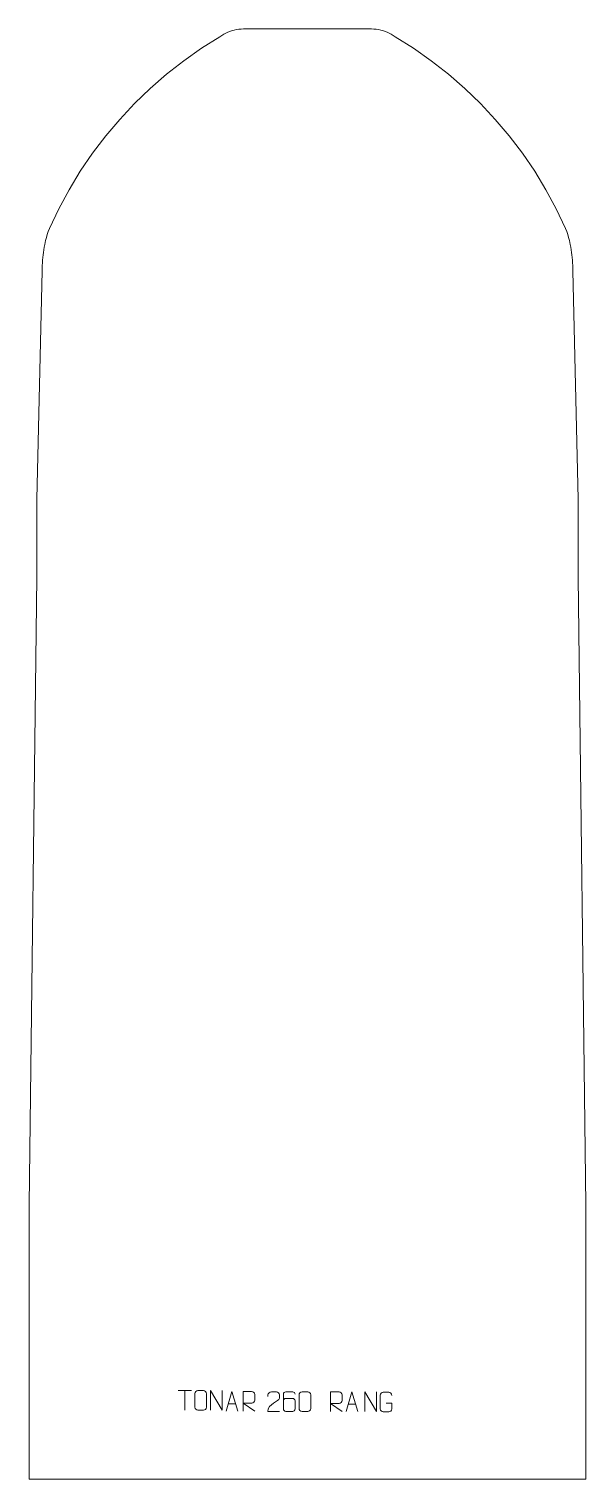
# Model space of a CAD drawing. Header units: millimetres. Extents: x -355 to 355, y -925 to 925.
import ezdxf

# ---------------------------------------------------------------- set-up
doc = ezdxf.new("R2010")
doc.units = ezdxf.units.MM
doc.header["$MEASUREMENT"] = 0
doc.layers.add('layer 1', color=7, linetype='Continuous')

msp = doc.modelspace()

# ---------------------------------------------------------------- linework, layer by layer
at = {"layer": 'layer 1', "color": 242, "lineweight": 9}
msp.add_open_spline([(-81.6906, 924.9994), (-81.6906, 924.9994), (81.6903, 924.9994), (81.6903, 924.9994), (81.6903, 924.9994), (81.6903, 924.9994), (84.6166, 924.9147), (84.6166, 924.9147), (84.6166, 924.9147), (84.6166, 924.9147), (87.5327, 924.6599), (87.5327, 924.6599), (87.5327, 924.6599), (87.5327, 924.6599), (90.4291, 924.238), (90.4291, 924.238), (90.4291, 924.238), (90.4291, 924.238), (93.2974, 923.6494), (93.2974, 923.6494), (93.2974, 923.6494), (93.2974, 923.6494), (96.1262, 922.895), (96.1262, 922.895), (96.1262, 922.895), (96.1262, 922.895), (98.9062, 921.9788), (98.9062, 921.9788), (98.9062, 921.9788), (98.9062, 921.9788), (101.6291, 920.902), (101.6291, 920.902), (101.6291, 920.902), (101.6291, 920.902), (104.2846, 919.6707), (104.2846, 919.6707), (104.2846, 919.6707), (104.2846, 919.6707), (106.8648, 918.2872), (106.8648, 918.2872), (106.8648, 918.2872), (106.8648, 918.2872), (109.3611, 916.7573), (109.3611, 916.7573), (109.3611, 916.7573), (109.3611, 916.7573), (111.763, 915.0853), (111.763, 915.0853), (111.763, 915.0853), (111.763, 915.0853), (135.205, 900.338), (135.205, 900.338), (135.205, 900.338), (135.205, 900.338), (157.8575, 884.4055), (157.8575, 884.4055), (157.8575, 884.4055), (157.8575, 884.4055), (179.6611, 867.3317), (179.6611, 867.3317), (179.6611, 867.3317), (179.6611, 867.3317), (200.5604, 849.1591), (200.5604, 849.1591), (200.5604, 849.1591), (200.5604, 849.1591), (220.4969, 829.9387), (220.4969, 829.9387), (220.4969, 829.9387), (220.4969, 829.9387), (239.4216, 809.7174), (239.4216, 809.7174), (239.4216, 809.7174), (239.4216, 809.7174), (257.2818, 788.5519), (257.2818, 788.5519), (257.2818, 788.5519), (257.2818, 788.5519), (274.0313, 766.4972), (274.0313, 766.4972), (274.0313, 766.4972), (274.0313, 766.4972), (289.6263, 743.6109), (289.6263, 743.6109), (289.6263, 743.6109), (289.6263, 743.6109), (304.0249, 719.9537), (304.0249, 719.9537), (304.0249, 719.9537), (304.0249, 719.9537), (317.1886, 695.5887), (317.1886, 695.5887), (317.1886, 695.5887), (317.1886, 695.5887), (329.0841, 670.5796), (329.0841, 670.5796), (329.0841, 670.5796), (329.0841, 670.5796), (330.4492, 666.7311), (330.4492, 666.7311), (330.4492, 666.7311), (330.4492, 666.7311), (331.7234, 662.8523), (331.7234, 662.8523), (331.7234, 662.8523), (331.7234, 662.8523), (332.9069, 658.9445), (332.9069, 658.9445), (332.9069, 658.9445), (332.9069, 658.9445), (333.9975, 655.01), (333.9975, 655.01), (333.9975, 655.01), (333.9975, 655.01), (334.9799, 649.9619), (334.9799, 649.9619), (334.9799, 649.9619), (334.9799, 649.9619), (335.5603, 646.6562), (335.5603, 646.6562), (335.5603, 646.6562), (335.5603, 646.6562), (336.088, 643.3426), (336.088, 643.3426), (336.088, 643.3426), (336.088, 643.3426), (336.5649, 640.0198), (336.5649, 640.0198), (336.5649, 640.0198), (336.5649, 640.0198), (336.989, 636.691), (336.989, 636.691), (336.989, 636.691), (336.989, 636.691), (337.3601, 633.3551), (337.3601, 633.3551), (337.3601, 633.3551), (337.3601, 633.3551), (337.6798, 630.0148), (337.6798, 630.0148), (337.6798, 630.0148), (337.6798, 630.0148), (337.9471, 626.6699), (337.9471, 626.6699), (337.9471, 626.6699), (337.9471, 626.6699), (338.161, 623.3201), (338.161, 623.3201), (338.161, 623.3201), (338.161, 623.3201), (338.4309, 616.6138), (338.4309, 616.6138), (338.4309, 616.6138), (338.4309, 616.6138), (344.9988, 324.9998), (344.9988, 324.9998), (344.9988, 324.9998), (344.9988, 324.9998), (344.9988, 225.0001), (344.9988, 225.0001), (344.9988, 225.0001), (344.9988, 225.0001), (354.9992, -574.9993), (354.9992, -574.9993), (354.9992, -574.9993), (354.9992, -574.9993), (354.9992, -924.9994), (354.9992, -924.9994), (354.9992, -924.9994), (354.9992, -924.9994), (-354.9992, -924.9994), (-354.9992, -924.9994), (-354.9992, -924.9994), (-354.9992, -924.9994), (-354.9992, -574.9993), (-354.9992, -574.9993), (-354.9992, -574.9993), (-354.9992, -574.9993), (-345.0004, 225.0001), (-345.0004, 225.0001), (-345.0004, 225.0001), (-345.0004, 225.0001), (-345.0004, 324.9998), (-345.0004, 324.9998), (-345.0004, 324.9998), (-345.0004, 324.9998), (-338.4313, 616.6138), (-338.4313, 616.6138), (-338.4313, 616.6138), (-338.4313, 616.6138), (-338.1614, 623.3201), (-338.1614, 623.3201), (-338.1614, 623.3201), (-338.1614, 623.3201), (-337.9475, 626.6699), (-337.9475, 626.6699), (-337.9475, 626.6699), (-337.9475, 626.6699), (-337.6802, 630.0148), (-337.6802, 630.0148), (-337.6802, 630.0148), (-337.6802, 630.0148), (-337.3615, 633.3551), (-337.3615, 633.3551), (-337.3615, 633.3551), (-337.3615, 633.3551), (-336.9894, 636.691), (-336.9894, 636.691), (-336.9894, 636.691), (-336.9894, 636.691), (-336.5652, 640.0198), (-336.5652, 640.0198), (-336.5652, 640.0198), (-336.5652, 640.0198), (-336.0896, 643.3426), (-336.0896, 643.3426), (-336.0896, 643.3426), (-336.0896, 643.3426), (-335.5607, 646.6562), (-335.5607, 646.6562), (-335.5607, 646.6562), (-335.5607, 646.6562), (-334.9803, 649.9619), (-334.9803, 649.9619), (-334.9803, 649.9619), (-334.9803, 649.9619), (-333.9978, 655.01), (-333.9978, 655.01), (-333.9978, 655.01), (-333.9978, 655.01), (-332.9072, 658.9445), (-332.9072, 658.9445), (-332.9072, 658.9445), (-332.9072, 658.9445), (-331.7247, 662.8523), (-331.7247, 662.8523), (-331.7247, 662.8523), (-331.7247, 662.8523), (-330.4492, 666.7311), (-330.4492, 666.7311), (-330.4492, 666.7311), (-330.4492, 666.7311), (-329.0844, 670.5796), (-329.0844, 670.5796), (-329.0844, 670.5796), (-329.0844, 670.5796), (-317.189, 695.5887), (-317.189, 695.5887), (-317.189, 695.5887), (-317.189, 695.5887), (-304.0253, 719.9537), (-304.0253, 719.9537), (-304.0253, 719.9537), (-304.0253, 719.9537), (-289.6266, 743.6109), (-289.6266, 743.6109), (-289.6266, 743.6109), (-289.6266, 743.6109), (-274.0316, 766.4972), (-274.0316, 766.4972), (-274.0316, 766.4972), (-274.0316, 766.4972), (-257.2818, 788.5519), (-257.2818, 788.5519), (-257.2818, 788.5519), (-257.2818, 788.5519), (-239.422, 809.7174), (-239.422, 809.7174), (-239.422, 809.7174), (-239.422, 809.7174), (-220.4982, 829.9387), (-220.4982, 829.9387), (-220.4982, 829.9387), (-220.4982, 829.9387), (-200.5607, 849.1591), (-200.5607, 849.1591), (-200.5607, 849.1591), (-200.5607, 849.1591), (-179.6615, 867.3317), (-179.6615, 867.3317), (-179.6615, 867.3317), (-179.6615, 867.3317), (-157.8579, 884.4055), (-157.8579, 884.4055), (-157.8579, 884.4055), (-157.8579, 884.4055), (-135.2053, 900.338), (-135.2053, 900.338), (-135.2053, 900.338), (-135.2053, 900.338), (-111.7643, 915.0853), (-111.7643, 915.0853), (-111.7643, 915.0853), (-111.7643, 915.0853), (-109.3611, 916.7573), (-109.3611, 916.7573), (-109.3611, 916.7573), (-109.3611, 916.7573), (-106.8648, 918.2872), (-106.8648, 918.2872), (-106.8648, 918.2872), (-106.8648, 918.2872), (-104.2849, 919.6707), (-104.2849, 919.6707), (-104.2849, 919.6707), (-104.2849, 919.6707), (-101.6295, 920.902), (-101.6295, 920.902), (-101.6295, 920.902), (-101.6295, 920.902), (-98.9065, 921.9788), (-98.9065, 921.9788), (-98.9065, 921.9788), (-98.9065, 921.9788), (-96.1265, 922.895), (-96.1265, 922.895), (-96.1265, 922.895), (-96.1265, 922.895), (-93.2977, 923.6494), (-93.2977, 923.6494), (-93.2977, 923.6494), (-93.2977, 923.6494), (-90.4304, 924.238), (-90.4304, 924.238), (-90.4304, 924.238), (-90.4304, 924.238), (-87.5331, 924.6599), (-87.5331, 924.6599), (-87.5331, 924.6599), (-87.5331, 924.6599), (-84.617, 924.9147), (-84.617, 924.9147), (-84.617, 924.9147), (-84.617, 924.9147), (-81.6906, 924.9994), (-81.6906, 924.9994)], degree=3, knots=[0, 0, 0, 0, 0.011764706, 0.011764706, 0.011764706, 0.011764706, 0.023529412, 0.023529412, 0.023529412, 0.023529412, 0.035294118, 0.035294118, 0.035294118, 0.035294118, 0.047058824, 0.047058824, 0.047058824, 0.047058824, 0.058823529, 0.058823529, 0.058823529, 0.058823529, 0.070588235, 0.070588235, 0.070588235, 0.070588235, 0.082352941, 0.082352941, 0.082352941, 0.082352941, 0.094117647, 0.094117647, 0.094117647, 0.094117647, 0.105882353, 0.105882353, 0.105882353, 0.105882353, 0.117647059, 0.117647059, 0.117647059, 0.117647059, 0.129411765, 0.129411765, 0.129411765, 0.129411765, 0.141176471, 0.141176471, 0.141176471, 0.141176471, 0.152941176, 0.152941176, 0.152941176, 0.152941176, 0.164705882, 0.164705882, 0.164705882, 0.164705882, 0.176470588, 0.176470588, 0.176470588, 0.176470588, 0.188235294, 0.188235294, 0.188235294, 0.188235294, 0.2, 0.2, 0.2, 0.2, 0.211764706, 0.211764706, 0.211764706, 0.211764706, 0.223529412, 0.223529412, 0.223529412, 0.223529412, 0.235294118, 0.235294118, 0.235294118, 0.235294118, 0.247058824, 0.247058824, 0.247058824, 0.247058824, 0.258823529, 0.258823529, 0.258823529, 0.258823529, 0.270588235, 0.270588235, 0.270588235, 0.270588235, 0.282352941, 0.282352941, 0.282352941, 0.282352941, 0.294117647, 0.294117647, 0.294117647, 0.294117647, 0.305882353, 0.305882353, 0.305882353, 0.305882353, 0.317647059, 0.317647059, 0.317647059, 0.317647059, 0.329411765, 0.329411765, 0.329411765, 0.329411765, 0.341176471, 0.341176471, 0.341176471, 0.341176471, 0.352941176, 0.352941176, 0.352941176, 0.352941176, 0.364705882, 0.364705882, 0.364705882, 0.364705882, 0.376470588, 0.376470588, 0.376470588, 0.376470588, 0.388235294, 0.388235294, 0.388235294, 0.388235294, 0.4, 0.4, 0.4, 0.4, 0.411764706, 0.411764706, 0.411764706, 0.411764706, 0.423529412, 0.423529412, 0.423529412, 0.423529412, 0.435294118, 0.435294118, 0.435294118, 0.435294118, 0.447058824, 0.447058824, 0.447058824, 0.447058824, 0.458823529, 0.458823529, 0.458823529, 0.458823529, 0.470588235, 0.470588235, 0.470588235, 0.470588235, 0.482352941, 0.482352941, 0.482352941, 0.482352941, 0.494117647, 0.494117647, 0.494117647, 0.494117647, 0.505882353, 0.505882353, 0.505882353, 0.505882353, 0.517647059, 0.517647059, 0.517647059, 0.517647059, 0.529411765, 0.529411765, 0.529411765, 0.529411765, 0.541176471, 0.541176471, 0.541176471, 0.541176471, 0.552941176, 0.552941176, 0.552941176, 0.552941176, 0.564705882, 0.564705882, 0.564705882, 0.564705882, 0.576470588, 0.576470588, 0.576470588, 0.576470588, 0.588235294, 0.588235294, 0.588235294, 0.588235294, 0.6, 0.6, 0.6, 0.6, 0.611764706, 0.611764706, 0.611764706, 0.611764706, 0.623529412, 0.623529412, 0.623529412, 0.623529412, 0.635294118, 0.635294118, 0.635294118, 0.635294118, 0.647058824, 0.647058824, 0.647058824, 0.647058824, 0.658823529, 0.658823529, 0.658823529, 0.658823529, 0.670588235, 0.670588235, 0.670588235, 0.670588235, 0.682352941, 0.682352941, 0.682352941, 0.682352941, 0.694117647, 0.694117647, 0.694117647, 0.694117647, 0.705882353, 0.705882353, 0.705882353, 0.705882353, 0.717647059, 0.717647059, 0.717647059, 0.717647059, 0.729411765, 0.729411765, 0.729411765, 0.729411765, 0.741176471, 0.741176471, 0.741176471, 0.741176471, 0.752941176, 0.752941176, 0.752941176, 0.752941176, 0.764705882, 0.764705882, 0.764705882, 0.764705882, 0.776470588, 0.776470588, 0.776470588, 0.776470588, 0.788235294, 0.788235294, 0.788235294, 0.788235294, 0.8, 0.8, 0.8, 0.8, 0.811764706, 0.811764706, 0.811764706, 0.811764706, 0.823529412, 0.823529412, 0.823529412, 0.823529412, 0.835294118, 0.835294118, 0.835294118, 0.835294118, 0.847058824, 0.847058824, 0.847058824, 0.847058824, 0.858823529, 0.858823529, 0.858823529, 0.858823529, 0.870588235, 0.870588235, 0.870588235, 0.870588235, 0.882352941, 0.882352941, 0.882352941, 0.882352941, 0.894117647, 0.894117647, 0.894117647, 0.894117647, 0.905882353, 0.905882353, 0.905882353, 0.905882353, 0.917647059, 0.917647059, 0.917647059, 0.917647059, 0.929411765, 0.929411765, 0.929411765, 0.929411765, 0.941176471, 0.941176471, 0.941176471, 0.941176471, 0.952941176, 0.952941176, 0.952941176, 0.952941176, 0.964705882, 0.964705882, 0.964705882, 0.964705882, 0.976470588, 0.976470588, 0.976470588, 0.976470588, 1, 1, 1, 1], dxfattribs=at)
at = {"layer": 'layer 1', "color": 250, "lineweight": 9}
for points in [[(-164.6962, -812.26), (-164.6962, -812.26), (-147.709, -812.26), (-147.709, -812.26)], [(-156.2024, -837.19), (-156.2024, -837.19), (-156.2024, -812.2365), (-156.2024, -812.2365)], [(-101.0791, -829.0935), (-101.0791, -829.0935), (-91.5834, -829.0935), (-91.5834, -829.0935)], [(51.9949, -829.5614), (51.9949, -829.5614), (61.4906, -829.5614), (61.4906, -829.5614)]]:
    msp.add_open_spline(points, degree=3, dxfattribs=at)
for points, knots in [([(-139.7222, -812.2368), (-137.3965, -812.2368), (-135.0704, -812.2368), (-132.7443, -812.2368), (-132.7443, -812.2368), (-130.7977, -812.2012), (-128.8063, -813.6928), (-128.7796, -816.1304), (-128.7796, -816.1304), (-128.78, -821.8773), (-128.78, -827.6246), (-128.7796, -833.3723), (-128.7796, -833.3723), (-128.9194, -835.6957), (-130.5966, -837.1753), (-132.7443, -837.1861), (-132.7443, -837.1861), (-135.0762, -837.1857), (-137.4081, -837.1857), (-139.7396, -837.1861), (-139.7396, -837.1861), (-141.6646, -837.2915), (-143.6367, -835.407), (-143.6255, -833.3897), (-143.6255, -833.3897), (-143.6252, -827.6196), (-143.6252, -821.8499), (-143.6255, -816.0806), (-143.6255, -816.0806), (-143.6213, -813.9425), (-141.8746, -812.2233), (-139.7222, -812.2368)], [0, 0, 0, 0, 0.111111111, 0.111111111, 0.111111111, 0.111111111, 0.222222222, 0.222222222, 0.222222222, 0.222222222, 0.333333333, 0.333333333, 0.333333333, 0.333333333, 0.444444444, 0.444444444, 0.444444444, 0.444444444, 0.555555556, 0.555555556, 0.555555556, 0.555555556, 0.666666667, 0.666666667, 0.666666667, 0.666666667, 0.777777778, 0.777777778, 0.777777778, 0.777777778, 1, 1, 1, 1]), ([(-123.53, -837.19), (-123.53, -837.19), (-123.53, -812.2365), (-123.53, -812.2365), (-123.53, -812.2365), (-123.53, -812.2365), (-108.8752, -837.19), (-108.8752, -837.19), (-108.8752, -837.19), (-108.8752, -837.19), (-108.8752, -812.2365), (-108.8752, -812.2365)], [0, 0, 0, 0, 0.25, 0.25, 0.25, 0.25, 0.5, 0.5, 0.5, 0.5, 1, 1, 1, 1]), ([(-103.8017, -838.3429), (-103.8017, -838.3429), (-96.4307, -813.3894), (-96.4307, -813.3894), (-96.4307, -813.3894), (-96.4307, -813.3894), (-88.8608, -838.3429), (-88.8608, -838.3429)], [0, 0, 0, 0, 0.333333333, 0.333333333, 0.333333333, 0.333333333, 1, 1, 1, 1]), ([(-81.9778, -838.3429), (-81.9778, -838.3429), (-81.9778, -813.3894), (-81.9778, -813.3894), (-81.9778, -813.3894), (-78.383, -813.3894), (-74.7875, -813.3894), (-71.1923, -813.3894), (-71.1923, -813.3894), (-68.867, -813.4271), (-67.3097, -814.9171), (-67.3138, -817.2835), (-67.3138, -817.2835), (-67.3142, -819.319), (-67.3142, -822.3784), (-67.3138, -824.4144), (-67.3138, -824.4144), (-67.3203, -826.2899), (-69.1326, -828.2317), (-71.1421, -828.2508), (-71.1421, -828.2508), (-71.1421, -828.2508), (-81.9778, -828.2508), (-81.9778, -828.2508), (-81.9778, -828.2508), (-81.9778, -828.2508), (-67.3231, -838.3429), (-67.3231, -838.3429)], [0, 0, 0, 0, 0.125, 0.125, 0.125, 0.125, 0.25, 0.25, 0.25, 0.25, 0.375, 0.375, 0.375, 0.375, 0.5, 0.5, 0.5, 0.5, 0.625, 0.625, 0.625, 0.625, 0.75, 0.75, 0.75, 0.75, 1, 1, 1, 1]), ([(-35.8859, -838.8212), (-40.8003, -838.8209), (-45.7147, -838.8209), (-50.6288, -838.8212), (-50.6288, -838.8212), (-50.6288, -828.8889), (-35.9778, -826.2477), (-35.8859, -821.9374), (-35.8859, -821.9374), (-35.8862, -820.5133), (-35.8862, -819.0896), (-35.8859, -817.6663), (-35.8859, -817.6663), (-35.9028, -815.5892), (-38.0256, -813.8644), (-39.6966, -813.8471), (-39.6966, -813.8471), (-41.7698, -813.8475), (-43.8427, -813.8475), (-45.9151, -813.8471), (-45.9151, -813.8471), (-47.7372, -813.8306), (-50.5619, -815.6227), (-50.6288, -817.7163), (-50.6288, -817.7163), (-50.6288, -817.7163), (-50.6288, -819.7711), (-50.6288, -819.7711)], [0, 0, 0, 0, 0.125, 0.125, 0.125, 0.125, 0.25, 0.25, 0.25, 0.25, 0.375, 0.375, 0.375, 0.375, 0.5, 0.5, 0.5, 0.5, 0.625, 0.625, 0.625, 0.625, 0.75, 0.75, 0.75, 0.75, 1, 1, 1, 1]), ([(-15.8273, -816.7934), (-15.8514, -815.4539), (-17.2076, -813.8007), (-18.7795, -813.835), (-18.7795, -813.835), (-21.7643, -813.8353), (-24.7495, -813.8353), (-27.7349, -813.835), (-27.7349, -813.835), (-28.954, -813.8201), (-30.6822, -815.2577), (-30.6872, -816.7934), (-30.6872, -816.7934), (-30.6869, -823.1539), (-30.6869, -829.5147), (-30.6872, -835.8754), (-30.6872, -835.8754), (-30.6825, -837.0383), (-28.954, -838.8094), (-27.7349, -838.8338), (-27.7349, -838.8338), (-24.7495, -838.8335), (-21.7643, -838.8335), (-18.7795, -838.8338), (-18.7795, -838.8338), (-17.5014, -838.79), (-15.8317, -837.1755), (-15.8273, -835.8754), (-15.8273, -835.8754), (-15.8273, -832.2921), (-15.8273, -828.709), (-15.8273, -825.1263), (-15.8273, -825.1263), (-15.8658, -823.6481), (-17.4485, -822.2152), (-18.7795, -822.2172), (-18.7795, -822.2172), (-21.7643, -822.2169), (-24.7495, -822.2169), (-27.7349, -822.2172), (-27.7349, -822.2172), (-29.0644, -822.2122), (-30.7074, -823.7195), (-30.6657, -825.148)], [0, 0, 0, 0, 0.083333333, 0.083333333, 0.083333333, 0.083333333, 0.166666667, 0.166666667, 0.166666667, 0.166666667, 0.25, 0.25, 0.25, 0.25, 0.333333333, 0.333333333, 0.333333333, 0.333333333, 0.416666667, 0.416666667, 0.416666667, 0.416666667, 0.5, 0.5, 0.5, 0.5, 0.583333333, 0.583333333, 0.583333333, 0.583333333, 0.666666667, 0.666666667, 0.666666667, 0.666666667, 0.75, 0.75, 0.75, 0.75, 0.833333333, 0.833333333, 0.833333333, 0.833333333, 1, 1, 1, 1]), ([(-6.8379, -813.8348), (-4.4718, -813.8348), (-2.1053, -813.8348), (0.2612, -813.8348), (0.2612, -813.8348), (2.2417, -813.7992), (4.2677, -815.2935), (4.2948, -817.7356), (4.2948, -817.7356), (4.2944, -823.493), (4.2944, -829.2508), (4.2948, -835.009), (4.2948, -835.009), (4.1527, -837.3366), (2.4463, -838.8189), (0.2612, -838.8297), (0.2612, -838.8297), (-2.1112, -838.8293), (-4.4836, -838.8293), (-6.8556, -838.8297), (-6.8556, -838.8297), (-8.8141, -838.9353), (-10.8205, -837.0474), (-10.8091, -835.0264), (-10.8091, -835.0264), (-10.8087, -829.2458), (-10.8087, -823.4655), (-10.8091, -817.6857), (-10.8091, -817.6857), (-10.8048, -815.5437), (-9.0277, -813.8212), (-6.8379, -813.8348)], [0, 0, 0, 0, 0.111111111, 0.111111111, 0.111111111, 0.111111111, 0.222222222, 0.222222222, 0.222222222, 0.222222222, 0.333333333, 0.333333333, 0.333333333, 0.333333333, 0.444444444, 0.444444444, 0.444444444, 0.444444444, 0.555555556, 0.555555556, 0.555555556, 0.555555556, 0.666666667, 0.666666667, 0.666666667, 0.666666667, 0.777777778, 0.777777778, 0.777777778, 0.777777778, 1, 1, 1, 1]), ([(29.4108, -838.8108), (29.4108, -838.8108), (29.4108, -813.8573), (29.4108, -813.8573), (29.4108, -813.8573), (33.0056, -813.8573), (36.6011, -813.8573), (40.1963, -813.8573), (40.1963, -813.8573), (42.5216, -813.895), (44.0789, -815.385), (44.0748, -817.7514), (44.0748, -817.7514), (44.0744, -819.7869), (44.0744, -822.8463), (44.0748, -824.8823), (44.0748, -824.8823), (44.0683, -826.7578), (42.256, -828.6996), (40.2465, -828.7187), (40.2465, -828.7187), (40.2465, -828.7187), (29.4108, -828.7187), (29.4108, -828.7187), (29.4108, -828.7187), (29.4108, -828.7187), (44.0655, -838.8108), (44.0655, -838.8108)], [0, 0, 0, 0, 0.125, 0.125, 0.125, 0.125, 0.25, 0.25, 0.25, 0.25, 0.375, 0.375, 0.375, 0.375, 0.5, 0.5, 0.5, 0.5, 0.625, 0.625, 0.625, 0.625, 0.75, 0.75, 0.75, 0.75, 1, 1, 1, 1]), ([(49.2723, -838.8108), (49.2723, -838.8108), (56.6433, -813.8573), (56.6433, -813.8573), (56.6433, -813.8573), (56.6433, -813.8573), (64.2132, -838.8108), (64.2132, -838.8108)], [0, 0, 0, 0, 0.333333333, 0.333333333, 0.333333333, 0.333333333, 1, 1, 1, 1]), ([(73.1008, -838.8108), (73.1008, -838.8108), (73.1008, -813.8573), (73.1008, -813.8573), (73.1008, -813.8573), (73.1008, -813.8573), (87.7556, -838.8108), (87.7556, -838.8108), (87.7556, -838.8108), (87.7556, -838.8108), (87.7556, -813.8573), (87.7556, -813.8573)], [0, 0, 0, 0, 0.25, 0.25, 0.25, 0.25, 0.5, 0.5, 0.5, 0.5, 1, 1, 1, 1]), ([(100.4282, -828.3341), (100.4282, -828.3341), (107.5963, -828.3341), (107.5963, -828.3341), (107.5963, -828.3341), (107.5963, -828.3341), (107.5963, -835.5022), (107.5963, -835.5022), (107.5963, -835.5022), (107.4566, -837.8256), (105.7794, -839.3052), (103.6316, -839.316), (103.6316, -839.316), (101.2998, -839.3156), (98.9678, -839.3156), (96.6363, -839.316), (96.6363, -839.316), (94.7114, -839.4214), (92.7392, -837.5369), (92.7504, -835.5196), (92.7504, -835.5196), (92.7508, -829.7495), (92.7508, -823.9798), (92.7504, -818.2105), (92.7504, -818.2105), (92.7546, -816.0724), (94.5014, -814.3532), (96.6537, -814.3666), (96.6537, -814.3666), (98.9794, -814.3666), (101.3055, -814.3666), (103.6316, -814.3666), (103.6316, -814.3666), (105.5783, -814.3312), (107.5697, -815.8227), (107.5963, -818.2604)], [0, 0, 0, 0, 0.1, 0.1, 0.1, 0.1, 0.2, 0.2, 0.2, 0.2, 0.3, 0.3, 0.3, 0.3, 0.4, 0.4, 0.4, 0.4, 0.5, 0.5, 0.5, 0.5, 0.6, 0.6, 0.6, 0.6, 0.7, 0.7, 0.7, 0.7, 0.8, 0.8, 0.8, 0.8, 1, 1, 1, 1])]:
    msp.add_open_spline(points, degree=3, knots=knots, dxfattribs=at)

doc.saveas('drawing.dxf')
